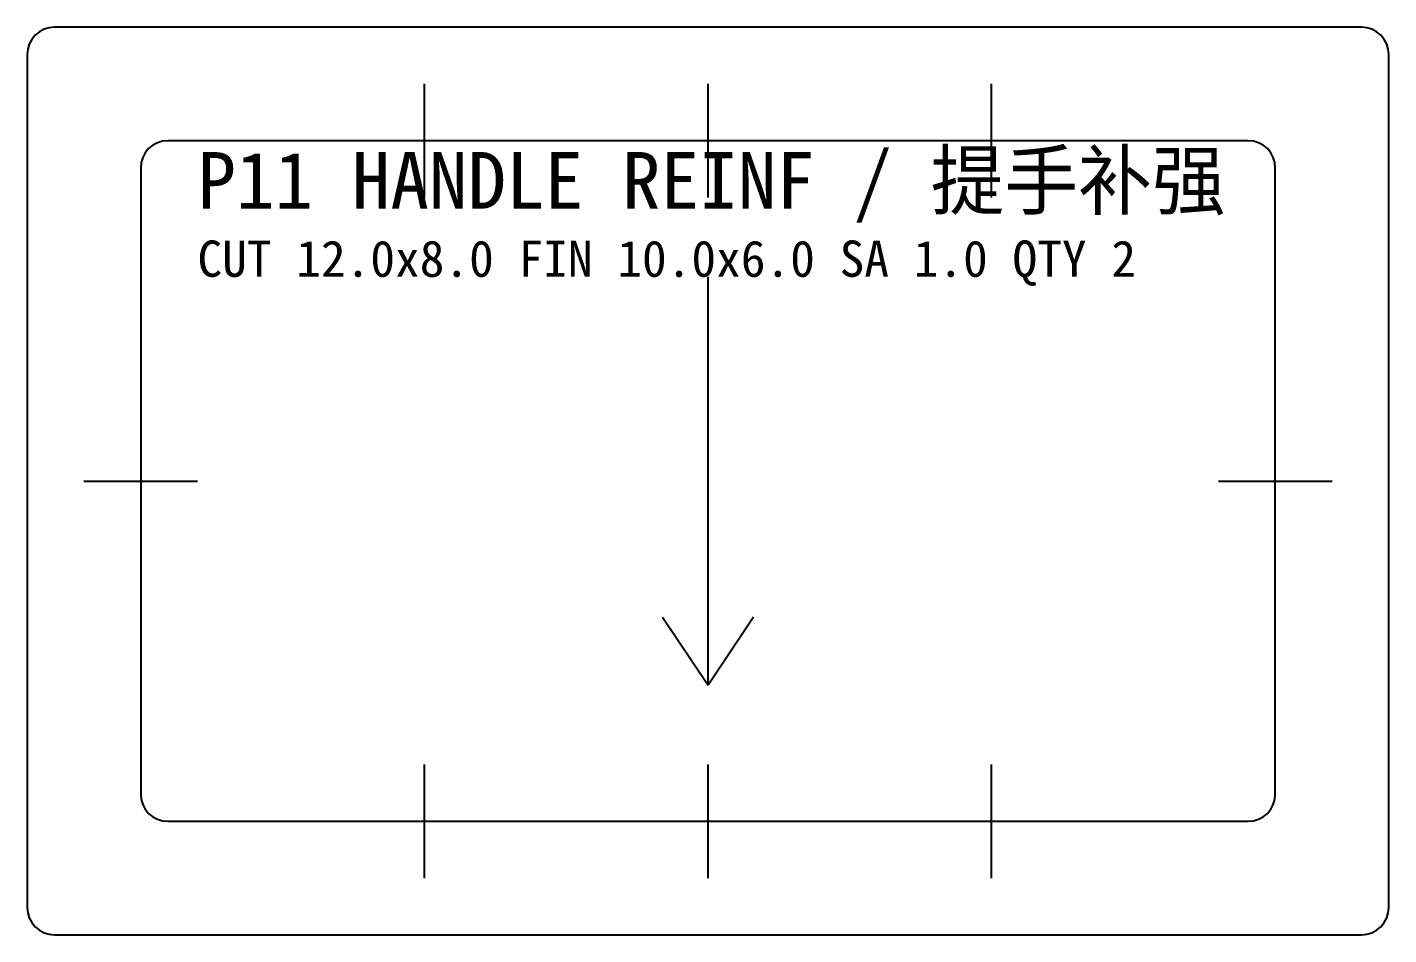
# Model space of a CAD drawing. Header units: millimetres. Extents: x 20 to 11279, y 290 to 7070.
# Drawn here: x 5590 to 5710, y 6990 to 7070 of the extents above; entities that cross this region are included whole.
import ezdxf

# ---------------------------------------------------------------- set-up
doc = ezdxf.new("R2010")
doc.units = ezdxf.units.MM
for name, color, linetype in [('CUT', 1, 'CONTINUOUS'), ('GRAIN', 6, 'CONTINUOUS'), ('NOTCH', 3, 'CONTINUOUS'), ('STITCH', 5, 'CONTINUOUS'), ('TEXT', 7, 'CONTINUOUS')]:
    doc.layers.add(name, color=color, linetype=linetype)

msp = doc.modelspace()

# ---------------------------------------------------------------- linework, layer by layer
at = {"layer": 'CUT'}
msp.add_lwpolyline([(5707.6, 6990), (5708.07, 6990.05), (5708.52, 6990.18), (5708.93, 6990.4), (5709.3, 6990.7), (5709.6, 6991.07), (5709.82, 6991.48), (5709.95, 6991.93), (5710, 6992.4), (5710, 7067.6), (5709.95, 7068.07), (5709.82, 7068.52), (5709.6, 7068.93), (5709.3, 7069.3), (5708.93, 7069.6), (5708.52, 7069.82), (5708.07, 7069.95), (5707.6, 7070), (5592.4, 7070), (5591.93, 7069.95), (5591.48, 7069.82), (5591.07, 7069.6), (5590.7, 7069.3), (5590.4, 7068.93), (5590.18, 7068.52), (5590.05, 7068.07), (5590, 7067.6), (5590, 6992.4), (5590.05, 6991.93), (5590.18, 6991.48), (5590.4, 6991.07), (5590.7, 6990.7), (5591.07, 6990.4), (5591.48, 6990.18), (5591.93, 6990.05), (5592.4, 6990)], close=True, dxfattribs=at)
at = {"layer": 'GRAIN'}
for p, q in [((5650, 7012), (5650, 7048)), ((5646, 7018), (5650, 7012)), ((5654, 7018), (5650, 7012))]:
    msp.add_line(p, q, dxfattribs=at)
at = {"layer": 'NOTCH'}
for p, q in [((5625, 7055), (5625, 7065)), ((5650, 7055), (5650, 7065)), ((5675, 7055), (5675, 7065)), ((5595, 7030), (5605, 7030)), ((5695, 7030), (5705, 7030)), ((5625, 6995), (5625, 7005)), ((5650, 6995), (5650, 7005)), ((5675, 6995), (5675, 7005))]:
    msp.add_line(p, q, dxfattribs=at)
at = {"layer": 'STITCH'}
msp.add_lwpolyline([(5697.6, 7000), (5698.07, 7000.05), (5698.52, 7000.18), (5698.93, 7000.4), (5699.3, 7000.7), (5699.6, 7001.07), (5699.82, 7001.48), (5699.95, 7001.93), (5700, 7002.4), (5700, 7057.6), (5699.95, 7058.07), (5699.82, 7058.52), (5699.6, 7058.93), (5699.3, 7059.3), (5698.93, 7059.6), (5698.52, 7059.82), (5698.07, 7059.95), (5697.6, 7060), (5602.4, 7060), (5601.93, 7059.95), (5601.48, 7059.82), (5601.07, 7059.6), (5600.7, 7059.3), (5600.4, 7058.93), (5600.18, 7058.52), (5600.05, 7058.07), (5600, 7057.6), (5600, 7002.4), (5600.05, 7001.93), (5600.18, 7001.48), (5600.4, 7001.07), (5600.7, 7000.7), (5601.07, 7000.4), (5601.48, 7000.18), (5601.93, 7000.05), (5602.4, 7000)], close=True, dxfattribs=at)

# ---------------------------------------------------------------- texts
at = {"layer": 'TEXT'}
for s, height, p in [('P11 HANDLE REINF / 提手补强', 5, (5605, 7054)), ('CUT 12.0x8.0 FIN 10.0x6.0 SA 1.0 QTY 2', 3.2, (5605, 7048))]:
    msp.add_text(s, height=height, dxfattribs=at).set_placement(p)

doc.saveas('drawing.dxf')
